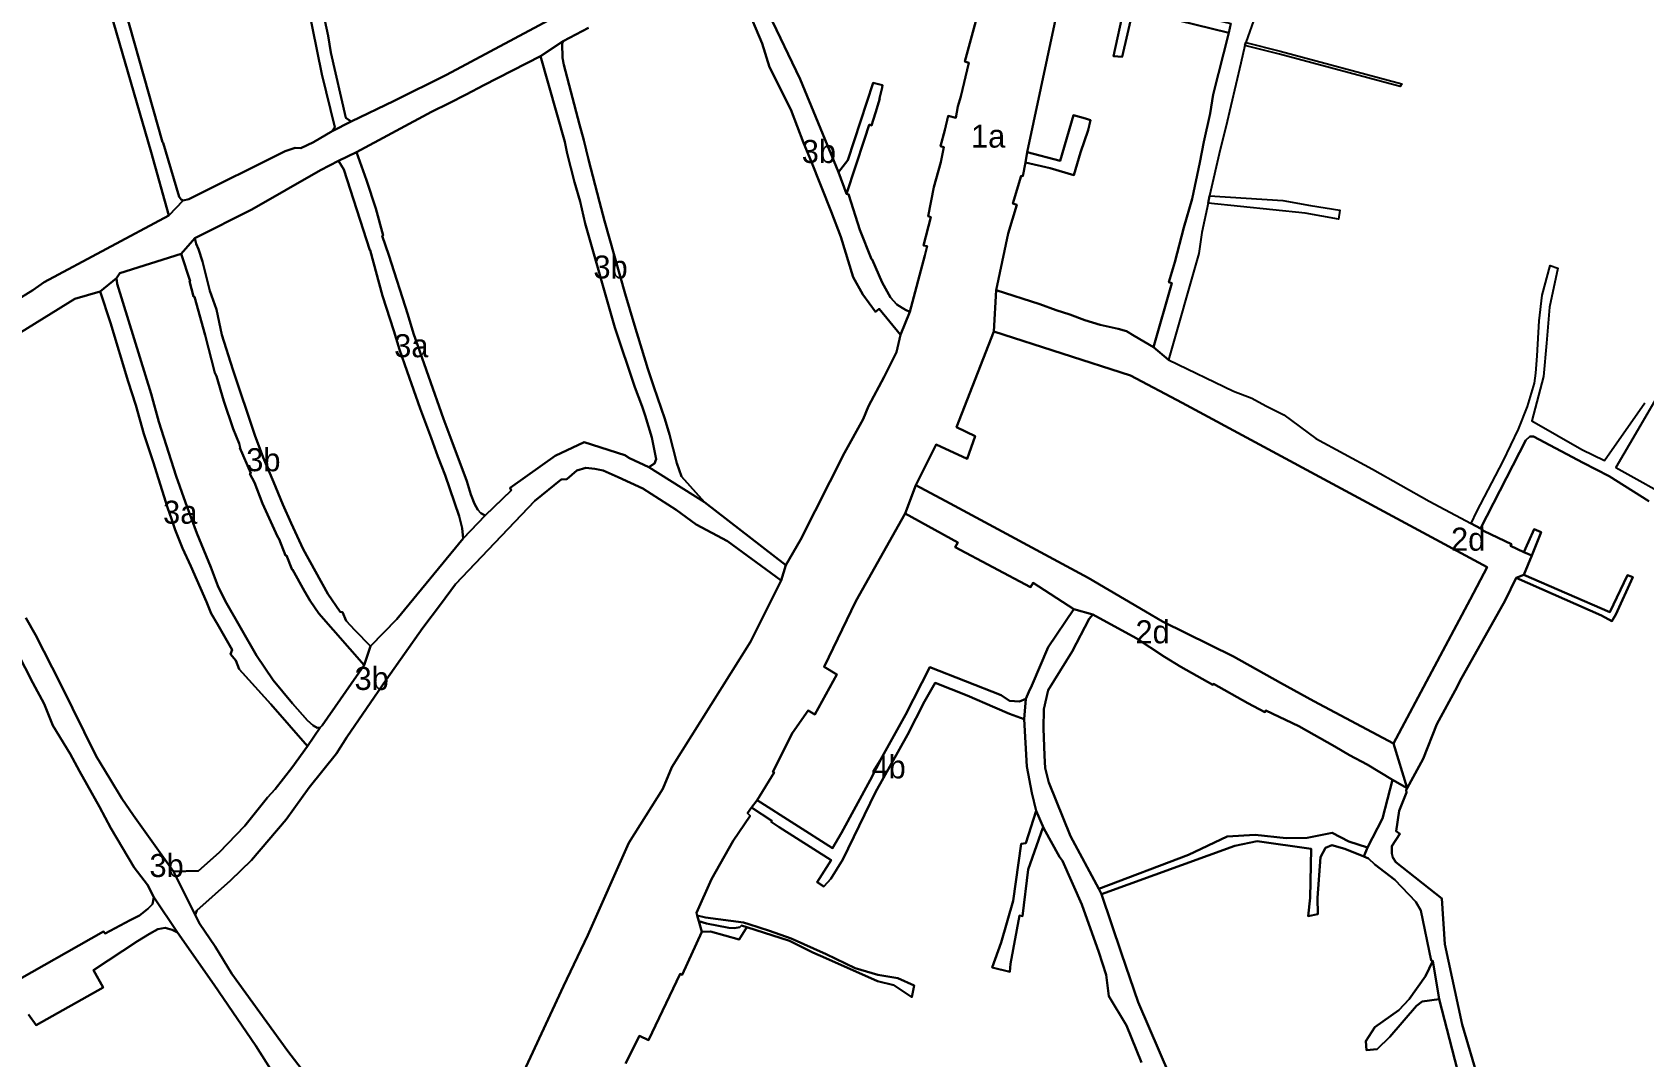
# Model space of a CAD drawing. Extents: x 548434 to 553028, y 1835063 to 1842282.
# Drawn here: x 551809.3 to 552298.9, y 1839101.7 to 1839413.2 of the extents above; entities that cross this region are included whole.
import ezdxf

# ---------------------------------------------------------------- set-up
doc = ezdxf.new("R2010")
doc.units = 0
for name, color, linetype in [('Level 15', 7, 'Continuous'), ('Level 16', 7, 'Continuous'), ('Level 23', 7, 'Continuous')]:
    doc.layers.add(name, color=color, linetype=linetype)

msp = doc.modelspace()

# ---------------------------------------------------------------- linework, layer by layer
at = {"layer": 'Level 16'}
for points in [[(551855.2, 1839362.02), (551850.78, 1839357.52), (551845.39, 1839376.79), (551829.64, 1839431.29), (551826.45, 1839442.84), (551823.21, 1839453.24), (551813.91, 1839478.36), (551807.94, 1839494.23), (551806.04, 1839496.78), (551811.1889, 1839499.0587), (551812.48, 1839495.95), (551820.15, 1839474.85), (551825.39, 1839459.11), (551827.5, 1839453.37), (551833.19, 1839435.42), (551848.93, 1839379.84), (551849.04, 1839379.62), (551853.97, 1839363.18), (551854.51, 1839362.34)], [(551970.63, 1839410.53), (551970.34, 1839409.75), (551970.39, 1839405.4), (551970.84, 1839403.28), (551975.61, 1839385.12), (551976.9, 1839380.4), (551978.33, 1839374.55), (551981.62, 1839361.65), (551983.17, 1839355.89), (551989.46, 1839333.67), (551992.24, 1839324.19), (551996.35, 1839310.9), (551998.17, 1839305.41), (552001.51, 1839295.7), (552002.91, 1839290.89), (552005.12, 1839282.16), (552006.55, 1839278.14), (552013.54, 1839270.36), (551996.67, 1839280.95), (551998.33, 1839282.06), (551998.85, 1839283.45), (551997.55, 1839290.03), (551995.52, 1839296.68), (551994.58, 1839299.41), (551992.4, 1839305.27), (551986.32, 1839323.48), (551977.27, 1839355.11), (551975.8, 1839361.76), (551974.1, 1839367.6), (551971.78, 1839376.35), (551971.08, 1839379.85), (551963.7, 1839405.92)], [(551946.87, 1839266.27), (551940.23, 1839259.33), (551939.96, 1839262.42), (551938.97, 1839266.08), (551934.71, 1839278.56), (551932.53, 1839284.2), (551930.55, 1839289.89), (551927.14, 1839298.85), (551923.18, 1839310.11), (551920.91, 1839316.73), (551919.14, 1839322.45), (551915.67, 1839333.08), (551911.98, 1839346.92), (551911.86, 1839347), (551904.01, 1839371.46), (551902.31, 1839374.16), (551907.85, 1839376.75), (551910.84, 1839368.28), (551913.65, 1839359.6), (551915.92, 1839351.46), (551915.59, 1839351.3), (551917.63, 1839345.44), (551923.38, 1839327.42), (551925.15, 1839321.6), (551934.25, 1839295.69), (551936.73, 1839289.22), (551941.3, 1839276.69), (551942.58, 1839272.68), (551943.67, 1839269.86), (551944.71, 1839268.02), (551945.62, 1839266.96)], [(551912.09, 1839226.53), (551910.19, 1839220.83), (551896.37, 1839236.46), (551893.72, 1839240.38), (551892.01, 1839243.32), (551888.33, 1839249.84), (551888.27, 1839249.79), (551886.57, 1839254.15), (551886.21, 1839254.16), (551884.3, 1839259.08), (551883.84, 1839259.89), (551879.25, 1839269.89), (551876.87, 1839276.32), (551875.41, 1839278.99), (551875.74, 1839279.12), (551872.38, 1839286.82), (551872.51, 1839286.94), (551872.17, 1839288.18), (551870.4, 1839292.64), (551867.48, 1839301.02), (551865.32, 1839308.63), (551864.79, 1839309.66), (551861.88, 1839321.07), (551858.63, 1839332.76), (551858.34, 1839332.89), (551857.05, 1839337.51), (551857.28, 1839337.52), (551854.56, 1839345.89), (551858.74, 1839350.65), (551859.06, 1839348.89), (551859.85, 1839347.25), (551861.04, 1839343.54), (551863.28, 1839334.56), (551865.25, 1839328.92), (551866.91, 1839321.21), (551870.26, 1839310.72), (551876.95, 1839290.68), (551879.48, 1839283.94), (551882.56, 1839276.48), (551885.47, 1839269.63), (551888.02, 1839263.92), (551891.65, 1839256.09), (551899.15, 1839242.43), (551902.82, 1839237.05), (551903.61, 1839236.91), (551904.69, 1839234.24), (551907.34, 1839231.42)], [(551896.75, 1839201.82), (551892.97, 1839196.18), (551881.82, 1839208.9), (551873.15, 1839218.42), (551872.17, 1839219.53), (551871.21, 1839222.17), (551869.53, 1839224.18), (551870.04, 1839225.44), (551865.63, 1839233.3), (551863.64, 1839236.51), (551862.23, 1839240.08), (551857.48, 1839250.88), (551855, 1839256.36), (551852.68, 1839261.96), (551851.61, 1839265.32), (551850.39, 1839268.77), (551846.09, 1839282.61), (551843.25, 1839291.13), (551840.75, 1839299.83), (551838.47, 1839307.08), (551833.04, 1839324.86), (551829.97, 1839334.4), (551834.9, 1839338.4), (551835.07, 1839336.71), (551845.44, 1839303.28), (551847.81, 1839294.73), (551853.04, 1839278.21), (551855.84, 1839270.24), (551859.3, 1839260.91), (551863.55, 1839250.63), (551865.72, 1839244.88), (551867.92, 1839240.37), (551877.39, 1839223.7), (551882.54, 1839216.19), (551888.34, 1839209.13), (551892.97, 1839203.96), (551894.68, 1839202.47), (551895.86, 1839201.75)], [(552262.51, 1839255.1), (552264.8434, 1839254.1541), (552262.45, 1839248.25), (552260.12, 1839247.3), (552256.78, 1839240.4), (552243.05, 1839215.92), (552242.17, 1839214.2), (552235.99, 1839202.89), (552231.88, 1839192.36), (552227.0345, 1839183.4424), (552222.88, 1839197), (552246.16, 1839240.79), (552251.29, 1839250.58), (552158.62, 1839300.58), (552142.94, 1839308.83), (552101.44, 1839322.27), (552102.18, 1839334.75), (552115.37, 1839330.59), (552120.42, 1839328.74), (552124.49, 1839327.38), (552129.11, 1839325.7), (552133.73, 1839324.21), (552139.19, 1839323.05), (552141.8, 1839322.3), (552144.12, 1839320.88), (552149.99, 1839317.5), (552154.53, 1839313.64), (552174.27, 1839304.11), (552179.79, 1839301.93), (552184.13, 1839299.61), (552189.55, 1839296.89), (552199.25, 1839289.67), (552216.5, 1839280.42), (552233.73, 1839270.63), (552246.45, 1839263.89), (552249.33, 1839262.35), (552250.4, 1839261.56), (552258.71, 1839257.58), (552258.37, 1839257.12)], [(552038.3, 1839251.15), (552036.84, 1839246.5), (552020.5, 1839258.48), (552010.99, 1839263.57), (552004.98, 1839268.04), (551994.83, 1839274.52), (551987.29, 1839277.95), (551982.72, 1839279.93), (551980.26, 1839280.49), (551977.54, 1839280.78), (551974.71, 1839279.99), (551971.7, 1839277.36), (551969.99, 1839277.24), (551962, 1839270.73), (551949.83, 1839258.03), (551937.92, 1839245.38), (551933.39, 1839239.22), (551927.95, 1839232.16), (551916.83, 1839216.38), (551904.87, 1839198.9), (551901.78, 1839193.96), (551893.4, 1839183.64), (551886.41, 1839173.89), (551875.89, 1839161.53), (551869.5816, 1839155.3124), (551859.27, 1839146.2), (551858.76, 1839144.88), (551852.23, 1839158.07), (551859.82, 1839158.22), (551866.05, 1839163.81), (551873.87, 1839171.94), (551880.82, 1839180.58), (551883.15, 1839183.13), (551888.22, 1839189.53), (551892.97, 1839196.18), (551896.75, 1839201.82), (551897.35, 1839202.45), (551910.19, 1839220.83), (551912.09, 1839226.53), (551920.09, 1839234.75), (551940.23, 1839259.33), (551946.87, 1839266.27), (551954.82, 1839273.9), (551954.54, 1839274.66), (551968.13, 1839284.47), (551977, 1839288.63), (551989.32, 1839284.67), (551990.8, 1839283.68), (551996.67, 1839280.95), (552013.54, 1839270.36)], [(552227.0345, 1839183.4424), (552222.53, 1839185.89), (552214.82, 1839190.57), (552209.51, 1839193.41), (552205.04, 1839196.11), (552194.13, 1839202.23), (552184.09, 1839207.01), (552183.73, 1839206.45), (552178.57, 1839209.2), (552168.16, 1839215.14), (552167.95, 1839214.77), (552158.29, 1839220.27), (552153.25, 1839223.31), (552144.68, 1839229.02), (552131.569, 1839236.228), (552125.8, 1839237.86), (552113.38, 1839245.8), (552112.61, 1839244.52), (552089.66, 1839256.65), (552090.49, 1839258.12), (552074.5, 1839266.89), (552077.72, 1839275.53), (552088.2, 1839269.95), (552130.09, 1839247.34), (552147.56, 1839237.11), (552152.68, 1839234.02), (552174.29, 1839223.39), (552188.55, 1839215.37), (552198.63, 1839209.88), (552222.88, 1839197)], [(552029.51, 1839179.77), (552052.48, 1839165.2), (552055.21, 1839169.84), (552063.85, 1839185.87), (552067.56, 1839192.97), (552074.56, 1839205.72), (552082.04, 1839220.14), (552103.66, 1839211.63), (552106.22, 1839209.97), (552109.22, 1839209.74), (552111.15, 1839210.51), (552110.62, 1839204.38), (552106.18, 1839206.01), (552101.71, 1839207.87), (552093.38, 1839211.57), (552083.62, 1839215.41), (552080.39, 1839209.74), (552075.26, 1839199.65), (552065.5, 1839182.16), (552055.57, 1839161.74), (552051.92, 1839155.78), (552049.77, 1839153.5), (552047.8, 1839154.77), (552052.03, 1839161.53), (552036.23, 1839171.51), (552033.75, 1839173.15), (552033.99, 1839173.5), (552027.81, 1839177.53)]]:
    msp.add_lwpolyline(points, close=True, dxfattribs=at)
for points in [[(551896.69, 1839423.83), (551899.23, 1839412.15), (551900, 1839407.05), (551904.62, 1839387.23), (551906.23, 1839386.11), (551900.47, 1839383.09), (551901.2, 1839384.34), (551897.28, 1839400.49), (551891.59, 1839428.59)], [(552183.89, 1839426.83), (552178.0471, 1839410.071), (552177.74, 1839409.19), (552176.53, 1839403.84), (552171.9, 1839384.39), (552170.16, 1839377.54), (552166.95, 1839363.5), (552166.53, 1839361.21), (552164.61, 1839352.29), (552163.68, 1839345.94), (552154.53, 1839313.64), (552149.99, 1839317.5), (552155.56, 1839336.92), (552154.66, 1839337.23), (552156.4, 1839343.31), (552159.21, 1839353.89), (552161.7, 1839362.57), (552163.99, 1839373.61), (552165.24, 1839379.86), (552167.21, 1839388.48), (552168.08, 1839394.31), (552172.8, 1839413.01), (552173.45, 1839415.92)], [(551803.87, 1839331.33), (551809.5, 1839334.83), (551812.89, 1839337.26), (551850.78, 1839357.52), (551855.2, 1839362.02), (551856.91, 1839362.43), (551886.15, 1839377.06), (551889.15, 1839378.11), (551890.87, 1839378.02), (551894.79, 1839379.83), (551900.47, 1839383.09), (551906.23, 1839386.11), (551919.24, 1839392.34), (551935.13, 1839400.23), (551976.52, 1839422.37)], [(551957.35, 1839094.46), (551970.7, 1839123.21), (551978.15, 1839138.73), (551990.52, 1839166.73), (552000.84, 1839183.23), (552003.59, 1839189.74), (552027.54, 1839227.93), (552036.84, 1839246.5), (552038.3, 1839251.15), (552042.72, 1839258.89), (552056.12, 1839285.31), (552061.78, 1839295.56), (552063.32, 1839299.55), (552068.15, 1839308.46), (552071.92, 1839315.92), (552073.14, 1839321.26), (552075.9, 1839328.26), (552080.5, 1839345.32), (552081.18, 1839348.16), (552080.07, 1839348.42), (552082.34, 1839357.03), (552081.53, 1839357.28), (552083.24, 1839366.16), (552085.32, 1839373.71), (552086.29, 1839378.23), (552085.27, 1839378.57), (552086.59, 1839383.4), (552087.5273, 1839387.7642), (552089.9, 1839387.16), (552090.51, 1839390.6), (552091.45, 1839393.66), (552093.88, 1839403.94), (552092.62, 1839404.29), (552097.47, 1839422.13)], [(552121.84, 1839424.8), (552111.61, 1839376.74), (552111.09, 1839373.58), (552110.29, 1839369.46), (552109.73, 1839369.57), (552107.18, 1839361.1), (552108.45, 1839360.72), (552105.82, 1839352.03), (552102.18, 1839334.75), (552101.44, 1839322.27), (552090.09, 1839293.18), (552095.78, 1839290.46), (552093.3, 1839283.5), (552083.96, 1839287.91), (552077.72, 1839275.53), (552074.5, 1839266.89), (552059.48, 1839240.2), (552049.85, 1839220.29), (552053.79, 1839218), (552047.08, 1839205.77), (552045.06, 1839206.96), (552040.31, 1839200.19), (552034.33, 1839188.4), (552034.68, 1839188.15), (552029.51, 1839179.77), (552027.81, 1839177.53), (552026.62, 1839175.75), (552027.37, 1839174.98), (552022.27, 1839167.37), (552015.7, 1839155.73), (552011.1, 1839145.47), (552011.3399, 1839144.634), (552011.809, 1839142.9992), (552012.75, 1839139.72), (552006.73, 1839126.67), (552006.19, 1839126.93), (551996.58, 1839106.78), (551993.81, 1839108.14), (551989.5, 1839099.67)], [(552032.94, 1839419.06), (552042.59, 1839398.93), (552054.25, 1839370.69), (552056.7, 1839364.07), (552057.39, 1839363.91), (552057.4, 1839363.69), (552060.75, 1839353.14), (552064.26, 1839344.2), (552064.45, 1839344.17), (552067.48, 1839337.09), (552070.04, 1839332.57), (552072, 1839330.42), (552072.82, 1839329.94), (552073.55, 1839329.43), (552074.6, 1839328.85), (552075.9, 1839328.26), (552073.14, 1839321.26), (552066.62, 1839329.15), (552065.47, 1839328.23), (552061.61, 1839333.53), (552058.73, 1839338.75), (552055, 1839351.02), (552052.07, 1839358.68), (552045.96, 1839374.06), (552043.66, 1839379.56), (552039.77, 1839389.75), (552033.25, 1839402.63), (552031.08, 1839409.83), (552026.13, 1839421.57)], [(551978.3, 1839414.56), (551970.63, 1839410.53), (551963.7, 1839405.92), (551946.46, 1839397.15), (551941.17, 1839394.3), (551935.95, 1839391.68), (551930.58, 1839389.06), (551907.85, 1839376.75), (551902.31, 1839374.16), (551896.92, 1839371.25), (551875.99, 1839359.28), (551858.74, 1839350.65), (551854.56, 1839345.89), (551835.92, 1839339.94), (551834.9, 1839338.4), (551829.97, 1839334.4), (551822.21, 1839332.13), (551798.41, 1839317.45)], [(551807.33, 1839235.21), (551810.31, 1839229.99), (551817.92, 1839215.1), (551828.69, 1839193.15), (551832.99, 1839186.17), (551836.5, 1839180.24), (551840.03, 1839175.12), (551852.23, 1839158.07), (551858.76, 1839144.88), (551860.09, 1839142.29), (551864.86, 1839135.28), (551869.95, 1839126.96), (551887, 1839103.46), (551895.11, 1839092.9)], [(552146.33, 1839100.04), (552141.77, 1839111.22), (552136.38, 1839120.13), (552135.58, 1839126.65), (552133.33, 1839133.57), (552128.13, 1839148.03), (552122.29, 1839161.31), (552121.42, 1839162.51), (552116.64, 1839171.1), (552114.3, 1839176.55), (552113, 1839181.96), (552111.52, 1839190.01), (552110.62, 1839204.38), (552111.15, 1839210.51), (552112.12, 1839212.68), (552113.03, 1839214.56), (552117.99, 1839226.25), (552125.8, 1839237.86), (552131.569, 1839236.228), (552130.37, 1839234.85), (552125.22, 1839224.96), (552117.94, 1839213.18), (552116.59, 1839207.42), (552116.5, 1839201.55), (552116.81, 1839193.36), (552117.09, 1839189.5), (552118.11, 1839185.16), (552124.78, 1839168.81), (552133.34, 1839152.74), (552134.2, 1839151.2), (552140.21, 1839133.16), (552145.27, 1839118.31), (552164.74, 1839073.13)], [(551882.26, 1839097.03), (551877.21, 1839105.07), (551864.55, 1839123.56), (551853.45, 1839139.49), (551846.24, 1839150.26), (551844.28, 1839154.04), (551840.3, 1839159.31), (551833.15, 1839171.2), (551829.78, 1839177.69), (551825.96, 1839184.36), (551823.64, 1839188.59), (551820.8, 1839193.88), (551815.56, 1839202.46), (551812.94, 1839209.05), (551809.48, 1839215.4), (551800.08, 1839233.84)], [(552244.67, 1839088.65), (552236.73, 1839119.25), (552234.83, 1839130.86), (552234.34, 1839131.01), (552231.2, 1839146.22), (552229.66, 1839148.88), (552223.25, 1839155.54), (552217.16, 1839160.18), (552215.3, 1839162.05), (552213.8712, 1839162.6211), (552214.95, 1839165.32), (552219.57, 1839174.22), (552222.53, 1839185.89), (552227.0345, 1839183.4424), (552226.68, 1839182.79), (552226.8, 1839182.09), (552224.61, 1839176.48), (552223.63, 1839170.3), (552224.76, 1839169.5), (552222.39, 1839165.78), (552222.33, 1839163.49), (552222.68, 1839162.3), (552223.54, 1839160.9), (552237.5297, 1839149.8544), (552238.47, 1839135.97), (552243.73, 1839111.58), (552248.69, 1839094.77)], [(551801.71, 1839123.17), (551831, 1839139.82), (551831.43, 1839139.19), (551839.1, 1839143.27), (551841.87, 1839144.67), (551844.46, 1839146.68), (551845.85, 1839148.14), (551846.24, 1839150.26), (551853.45, 1839139.49), (551851.84, 1839140.36), (551849.69, 1839140.97), (551847.47, 1839140.52), (551844.95, 1839139.1), (551841.32, 1839136.91), (551827.88, 1839128.08), (551830.84, 1839122.84), (551810.48, 1839111.34), (551808.21, 1839114.57)]]:
    msp.add_lwpolyline(points, dxfattribs=at)
at = {"layer": 'Level 23'}
for points in [[(551855.2, 1839362.02), (551850.78, 1839357.52), (551845.39, 1839376.79), (551829.64, 1839431.29), (551826.45, 1839442.84), (551823.21, 1839453.24), (551813.91, 1839478.36), (551807.94, 1839494.23), (551806.04, 1839496.78), (551811.1889, 1839499.0587), (551812.48, 1839495.95), (551820.15, 1839474.85), (551825.39, 1839459.11), (551827.5, 1839453.37), (551833.19, 1839435.42), (551848.93, 1839379.84), (551849.04, 1839379.62), (551853.97, 1839363.18), (551854.51, 1839362.34)], [(552173.45, 1839415.92), (552172.8, 1839413.01), (552157.55, 1839416.82), (552143.66, 1839419.72), (552140.41, 1839405.76), (552137.81, 1839405.94), (552140.978, 1839420.3), (552121.84, 1839424.8), (552122.41, 1839427.4), (552146.92, 1839422.24), (552156.37, 1839419.88)], [(551970.63, 1839410.53), (551970.34, 1839409.75), (551970.39, 1839405.4), (551970.84, 1839403.28), (551975.61, 1839385.12), (551976.9, 1839380.4), (551978.33, 1839374.55), (551981.62, 1839361.65), (551983.17, 1839355.89), (551989.46, 1839333.67), (551992.24, 1839324.19), (551996.35, 1839310.9), (551998.17, 1839305.41), (552001.51, 1839295.7), (552002.91, 1839290.89), (552005.12, 1839282.16), (552006.55, 1839278.14), (552013.54, 1839270.36), (551996.67, 1839280.95), (551998.33, 1839282.06), (551998.85, 1839283.45), (551997.55, 1839290.03), (551995.52, 1839296.68), (551994.58, 1839299.41), (551992.4, 1839305.27), (551986.32, 1839323.48), (551977.27, 1839355.11), (551975.8, 1839361.76), (551974.1, 1839367.6), (551971.78, 1839376.35), (551971.08, 1839379.85), (551963.7, 1839405.92)], [(552177.74, 1839409.19), (552178.05, 1839410.07), (552188.444, 1839407.44), (552225.36, 1839397.55), (552224.88, 1839396.7), (552188.2, 1839406.53)], [(551998.33, 1839282.06), (551996.67, 1839280.95), (551990.8, 1839283.68), (551989.32, 1839284.67), (551977, 1839288.63), (551968.13, 1839284.47), (551954.54, 1839274.66), (551954.82, 1839273.9), (551946.87, 1839266.27), (551945.62, 1839266.96), (551944.71, 1839268.02), (551943.67, 1839269.86), (551942.58, 1839272.68), (551941.3, 1839276.69), (551936.73, 1839289.22), (551934.25, 1839295.69), (551925.15, 1839321.6), (551923.38, 1839327.42), (551917.63, 1839345.44), (551915.59, 1839351.3), (551915.92, 1839351.46), (551913.65, 1839359.6), (551910.84, 1839368.28), (551907.85, 1839376.75), (551930.58, 1839389.06), (551935.95, 1839391.68), (551941.17, 1839394.3), (551946.46, 1839397.15), (551963.7, 1839405.92), (551971.08, 1839379.85), (551971.78, 1839376.35), (551974.1, 1839367.6), (551975.8, 1839361.76), (551977.27, 1839355.11), (551986.32, 1839323.48), (551992.4, 1839305.27), (551994.58, 1839299.41), (551995.52, 1839296.68), (551997.55, 1839290.03), (551998.85, 1839283.45)], [(552054.25, 1839370.69), (552057.13, 1839374.32), (552064.76, 1839397.79), (552067.66, 1839397.16), (552067.51, 1839396.45), (552066.72, 1839393.06), (552066.8, 1839393.02), (552065.5, 1839388.76), (552064.27, 1839384.89), (552063.79, 1839385.04), (552063.58, 1839385.08), (552062.2, 1839380.69), (552056.7, 1839364.07)], [(552111.61, 1839376.74), (552121.64, 1839374.12), (552125.69, 1839387.96), (552129.27, 1839386.97), (552130.86, 1839386.44), (552130.13, 1839383.46), (552127.8, 1839376.7), (552125.71, 1839369.76), (552118.61, 1839371.92), (552111.09, 1839373.58)], [(551902.31, 1839374.16), (551904.01, 1839371.46), (551911.86, 1839347), (551911.98, 1839346.92), (551915.67, 1839333.08), (551919.14, 1839322.45), (551920.91, 1839316.73), (551923.18, 1839310.11), (551927.14, 1839298.85), (551930.55, 1839289.89), (551932.53, 1839284.2), (551934.71, 1839278.56), (551938.97, 1839266.08), (551939.96, 1839262.42), (551940.23, 1839259.33), (551920.09, 1839234.75), (551912.09, 1839226.53), (551907.34, 1839231.42), (551904.69, 1839234.24), (551903.61, 1839236.91), (551902.82, 1839237.05), (551899.15, 1839242.43), (551891.65, 1839256.09), (551888.02, 1839263.92), (551885.47, 1839269.63), (551882.56, 1839276.48), (551879.48, 1839283.94), (551876.95, 1839290.68), (551870.26, 1839310.72), (551866.91, 1839321.21), (551865.25, 1839328.92), (551863.28, 1839334.56), (551861.04, 1839343.54), (551859.85, 1839347.25), (551859.06, 1839348.89), (551858.74, 1839350.65), (551875.99, 1839359.28), (551896.92, 1839371.25)], [(551946.87, 1839266.27), (551940.23, 1839259.33), (551939.96, 1839262.42), (551938.97, 1839266.08), (551934.71, 1839278.56), (551932.53, 1839284.2), (551930.55, 1839289.89), (551927.14, 1839298.85), (551923.18, 1839310.11), (551920.91, 1839316.73), (551919.14, 1839322.45), (551915.67, 1839333.08), (551911.98, 1839346.92), (551911.86, 1839347), (551904.01, 1839371.46), (551902.31, 1839374.16), (551907.85, 1839376.75), (551910.84, 1839368.28), (551913.65, 1839359.6), (551915.92, 1839351.46), (551915.59, 1839351.3), (551917.63, 1839345.44), (551923.38, 1839327.42), (551925.15, 1839321.6), (551934.25, 1839295.69), (551936.73, 1839289.22), (551941.3, 1839276.69), (551942.58, 1839272.68), (551943.67, 1839269.86), (551944.71, 1839268.02), (551945.62, 1839266.96)], [(552166.95, 1839363.5), (552189.23, 1839362.05), (552197.65, 1839360.53), (552206.58, 1839359.15), (552206.19, 1839356.43), (552196.03, 1839358.17), (552166.53, 1839361.21)], [(551912.09, 1839226.53), (551910.19, 1839220.83), (551896.37, 1839236.46), (551893.72, 1839240.38), (551892.01, 1839243.32), (551888.33, 1839249.84), (551888.27, 1839249.79), (551886.57, 1839254.15), (551886.21, 1839254.16), (551884.3, 1839259.08), (551883.84, 1839259.89), (551879.25, 1839269.89), (551876.87, 1839276.32), (551875.41, 1839278.99), (551875.74, 1839279.12), (551872.38, 1839286.82), (551872.51, 1839286.94), (551872.17, 1839288.18), (551870.4, 1839292.64), (551867.48, 1839301.02), (551865.32, 1839308.63), (551864.79, 1839309.66), (551861.88, 1839321.07), (551858.63, 1839332.76), (551858.34, 1839332.89), (551857.05, 1839337.51), (551857.28, 1839337.52), (551854.56, 1839345.89), (551858.74, 1839350.65), (551859.06, 1839348.89), (551859.85, 1839347.25), (551861.04, 1839343.54), (551863.28, 1839334.56), (551865.25, 1839328.92), (551866.91, 1839321.21), (551870.26, 1839310.72), (551876.95, 1839290.68), (551879.48, 1839283.94), (551882.56, 1839276.48), (551885.47, 1839269.63), (551888.02, 1839263.92), (551891.65, 1839256.09), (551899.15, 1839242.43), (551902.82, 1839237.05), (551903.61, 1839236.91), (551904.69, 1839234.24), (551907.34, 1839231.42)], [(551854.56, 1839345.89), (551857.28, 1839337.52), (551857.05, 1839337.51), (551858.34, 1839332.89), (551858.63, 1839332.76), (551861.88, 1839321.07), (551864.79, 1839309.66), (551865.32, 1839308.63), (551867.48, 1839301.02), (551870.4, 1839292.64), (551872.17, 1839288.18), (551872.51, 1839286.94), (551872.38, 1839286.82), (551875.74, 1839279.12), (551875.41, 1839278.99), (551876.87, 1839276.32), (551879.25, 1839269.89), (551883.84, 1839259.89), (551884.3, 1839259.08), (551886.21, 1839254.16), (551886.57, 1839254.15), (551888.27, 1839249.79), (551888.33, 1839249.84), (551892.01, 1839243.32), (551893.72, 1839240.38), (551896.37, 1839236.46), (551910.19, 1839220.83), (551897.35, 1839202.45), (551896.75, 1839201.82), (551895.86, 1839201.75), (551894.68, 1839202.47), (551892.97, 1839203.96), (551888.34, 1839209.13), (551882.54, 1839216.19), (551877.39, 1839223.7), (551867.92, 1839240.37), (551865.72, 1839244.88), (551863.55, 1839250.63), (551859.3, 1839260.91), (551855.84, 1839270.24), (551853.04, 1839278.21), (551847.81, 1839294.73), (551845.44, 1839303.28), (551835.07, 1839336.71), (551834.9, 1839338.4), (551835.92, 1839339.94)], [(551896.75, 1839201.82), (551892.97, 1839196.18), (551881.82, 1839208.9), (551873.15, 1839218.42), (551872.17, 1839219.53), (551871.21, 1839222.17), (551869.53, 1839224.18), (551870.04, 1839225.44), (551865.63, 1839233.3), (551863.64, 1839236.51), (551862.23, 1839240.08), (551857.48, 1839250.88), (551855, 1839256.36), (551852.68, 1839261.96), (551851.61, 1839265.32), (551850.39, 1839268.77), (551846.09, 1839282.61), (551843.25, 1839291.13), (551840.75, 1839299.83), (551838.47, 1839307.08), (551833.04, 1839324.86), (551829.97, 1839334.4), (551834.9, 1839338.4), (551835.07, 1839336.71), (551845.44, 1839303.28), (551847.81, 1839294.73), (551853.04, 1839278.21), (551855.84, 1839270.24), (551859.3, 1839260.91), (551863.55, 1839250.63), (551865.72, 1839244.88), (551867.92, 1839240.37), (551877.39, 1839223.7), (551882.54, 1839216.19), (551888.34, 1839209.13), (551892.97, 1839203.96), (551894.68, 1839202.47), (551895.86, 1839201.75)], [(552262.51, 1839255.1), (552264.8434, 1839254.1541), (552262.45, 1839248.25), (552260.12, 1839247.3), (552256.78, 1839240.4), (552243.05, 1839215.92), (552242.17, 1839214.2), (552235.99, 1839202.89), (552231.88, 1839192.36), (552227.0345, 1839183.4424), (552222.88, 1839197), (552246.16, 1839240.79), (552251.29, 1839250.58), (552158.62, 1839300.58), (552142.94, 1839308.83), (552101.44, 1839322.27), (552102.18, 1839334.75), (552115.37, 1839330.59), (552120.42, 1839328.74), (552124.49, 1839327.38), (552129.11, 1839325.7), (552133.73, 1839324.21), (552139.19, 1839323.05), (552141.8, 1839322.3), (552144.12, 1839320.88), (552149.99, 1839317.5), (552154.53, 1839313.64), (552174.27, 1839304.11), (552179.79, 1839301.93), (552184.13, 1839299.61), (552189.55, 1839296.89), (552199.25, 1839289.67), (552216.5, 1839280.42), (552233.73, 1839270.63), (552246.45, 1839263.89), (552249.33, 1839262.35), (552250.4, 1839261.56), (552258.71, 1839257.58), (552258.37, 1839257.12)], [(552246.16, 1839240.79), (552222.88, 1839197), (552198.63, 1839209.88), (552188.55, 1839215.37), (552174.29, 1839223.39), (552152.68, 1839234.02), (552147.56, 1839237.11), (552130.09, 1839247.34), (552088.2, 1839269.95), (552077.72, 1839275.53), (552083.96, 1839287.91), (552093.3, 1839283.5), (552095.78, 1839290.46), (552090.09, 1839293.18), (552101.44, 1839322.27), (552142.94, 1839308.83), (552158.62, 1839300.58), (552251.29, 1839250.58)], [(552038.3, 1839251.15), (552036.84, 1839246.5), (552020.5, 1839258.48), (552010.99, 1839263.57), (552004.98, 1839268.04), (551994.83, 1839274.52), (551987.29, 1839277.95), (551982.72, 1839279.93), (551980.26, 1839280.49), (551977.54, 1839280.78), (551974.71, 1839279.99), (551971.7, 1839277.36), (551969.99, 1839277.24), (551962, 1839270.73), (551949.83, 1839258.03), (551937.92, 1839245.38), (551933.39, 1839239.22), (551927.95, 1839232.16), (551916.83, 1839216.38), (551904.87, 1839198.9), (551901.78, 1839193.96), (551893.4, 1839183.64), (551886.41, 1839173.89), (551875.89, 1839161.53), (551869.5816, 1839155.3124), (551859.27, 1839146.2), (551858.76, 1839144.88), (551852.23, 1839158.07), (551859.82, 1839158.22), (551866.05, 1839163.81), (551873.87, 1839171.94), (551880.82, 1839180.58), (551883.15, 1839183.13), (551888.22, 1839189.53), (551892.97, 1839196.18), (551896.75, 1839201.82), (551897.35, 1839202.45), (551910.19, 1839220.83), (551912.09, 1839226.53), (551920.09, 1839234.75), (551940.23, 1839259.33), (551946.87, 1839266.27), (551954.82, 1839273.9), (551954.54, 1839274.66), (551968.13, 1839284.47), (551977, 1839288.63), (551989.32, 1839284.67), (551990.8, 1839283.68), (551996.67, 1839280.95), (552013.54, 1839270.36)], [(552227.0345, 1839183.4424), (552222.53, 1839185.89), (552214.82, 1839190.57), (552209.51, 1839193.41), (552205.04, 1839196.11), (552194.13, 1839202.23), (552184.09, 1839207.01), (552183.73, 1839206.45), (552178.57, 1839209.2), (552168.16, 1839215.14), (552167.95, 1839214.77), (552158.29, 1839220.27), (552153.25, 1839223.31), (552144.68, 1839229.02), (552131.569, 1839236.228), (552125.8, 1839237.86), (552113.38, 1839245.8), (552112.61, 1839244.52), (552089.66, 1839256.65), (552090.49, 1839258.12), (552074.5, 1839266.89), (552077.72, 1839275.53), (552088.2, 1839269.95), (552130.09, 1839247.34), (552147.56, 1839237.11), (552152.68, 1839234.02), (552174.29, 1839223.39), (552188.55, 1839215.37), (552198.63, 1839209.88), (552222.88, 1839197)], [(552112.12, 1839212.68), (552111.15, 1839210.51), (552109.22, 1839209.74), (552106.22, 1839209.97), (552103.66, 1839211.63), (552082.04, 1839220.14), (552074.56, 1839205.72), (552067.56, 1839192.97), (552063.85, 1839185.87), (552055.21, 1839169.84), (552052.48, 1839165.2), (552029.51, 1839179.77), (552034.68, 1839188.15), (552034.33, 1839188.4), (552040.31, 1839200.19), (552045.06, 1839206.96), (552047.08, 1839205.77), (552053.79, 1839218), (552049.85, 1839220.29), (552059.48, 1839240.2), (552074.5, 1839266.89), (552090.49, 1839258.12), (552089.66, 1839256.65), (552112.61, 1839244.52), (552113.38, 1839245.8), (552125.8, 1839237.86), (552117.99, 1839226.25), (552113.03, 1839214.56)], [(552267.72, 1839261.25), (552264.8434, 1839254.1541), (552262.51, 1839255.1), (552263.87, 1839258.26), (552265.61, 1839262.15)], [(552262.45, 1839248.25), (552288.59, 1839236.93), (552293.96, 1839248.18), (552295.58, 1839247.59), (552290.4, 1839236.21), (552289.17, 1839234.12), (552286.04, 1839235.87), (552260.12, 1839247.3)], [(552219.57, 1839174.22), (552214.95, 1839165.32), (552209.33, 1839167.21), (552204.25, 1839169.82), (552196.64, 1839168.31), (552190.29, 1839168.24), (552180.88, 1839169.21), (552172.36, 1839168.67), (552160.62, 1839163.1), (552133.34, 1839152.74), (552124.78, 1839168.81), (552118.11, 1839185.16), (552117.09, 1839189.5), (552116.81, 1839193.36), (552116.5, 1839201.55), (552116.59, 1839207.42), (552117.94, 1839213.18), (552125.22, 1839224.96), (552130.37, 1839234.85), (552131.569, 1839236.228), (552144.68, 1839229.02), (552153.25, 1839223.31), (552158.29, 1839220.27), (552167.95, 1839214.77), (552168.16, 1839215.14), (552178.57, 1839209.2), (552183.73, 1839206.45), (552184.09, 1839207.01), (552194.13, 1839202.23), (552205.04, 1839196.11), (552209.51, 1839193.41), (552214.82, 1839190.57), (552222.53, 1839185.89)], [(552029.51, 1839179.77), (552052.48, 1839165.2), (552055.21, 1839169.84), (552063.85, 1839185.87), (552067.56, 1839192.97), (552074.56, 1839205.72), (552082.04, 1839220.14), (552103.66, 1839211.63), (552106.22, 1839209.97), (552109.22, 1839209.74), (552111.15, 1839210.51), (552110.62, 1839204.38), (552106.18, 1839206.01), (552101.71, 1839207.87), (552093.38, 1839211.57), (552083.62, 1839215.41), (552080.39, 1839209.74), (552075.26, 1839199.65), (552065.5, 1839182.16), (552055.57, 1839161.74), (552051.92, 1839155.78), (552049.77, 1839153.5), (552047.8, 1839154.77), (552052.03, 1839161.53), (552036.23, 1839171.51), (552033.75, 1839173.15), (552033.99, 1839173.5), (552027.81, 1839177.53)], [(552114.3, 1839176.55), (552116.64, 1839171.1), (552116.31, 1839171.35), (552111.88, 1839158.705), (552110.2, 1839144.49), (552109.23, 1839144.64), (552106.55, 1839129.96), (552106.26, 1839127.52), (552100.94, 1839128.91), (552103.65, 1839136.48), (552107.29, 1839149.11), (552109.71, 1839166.51), (552111.13, 1839166.67)], [(552133.34, 1839152.74), (552160.62, 1839163.1), (552172.36, 1839168.67), (552180.88, 1839169.21), (552190.29, 1839168.24), (552196.64, 1839168.31), (552204.25, 1839169.82), (552209.33, 1839167.21), (552214.95, 1839165.32), (552213.8712, 1839162.6211), (552208.12, 1839164.92), (552204.14, 1839166.11), (552202.17, 1839165.23), (552200.64, 1839162.43), (552199.82, 1839150.03), (552199.87, 1839145.07), (552196.93, 1839144.46), (552197.53, 1839150.02), (552197.84, 1839165), (552181.47, 1839167.29), (552174.63, 1839165.89), (552134.2, 1839151.2)], [(552011.3399, 1839144.634), (552013.81, 1839144.07), (552025.38, 1839142.55), (552027.04, 1839142.07), (552033.31, 1839140.01), (552039.92, 1839137.64), (552050.47, 1839132.94), (552059.32, 1839128.65), (552066.2, 1839126.68), (552072.33, 1839125.62), (552077.24, 1839123.37), (552076.56, 1839119.84), (552071.09, 1839123.54), (552066.14, 1839124.75), (552050.41, 1839131.66), (552046.44, 1839133.45), (552039.36, 1839136.97), (552026.44, 1839141.13), (552024.78, 1839141.67), (552024.32, 1839141.11), (552022.66, 1839140.78), (552020.9, 1839140.91), (552014.2, 1839142.27), (552011.809, 1839142.9992)], [(552011.809, 1839142.9992), (552014.2, 1839142.27), (552020.9, 1839140.91), (552022.66, 1839140.78), (552024.32, 1839141.11), (552024.78, 1839141.67), (552026.44, 1839141.13), (552024.05, 1839137.41), (552015.32, 1839139.82), (552012.75, 1839139.72)], [(552234.83, 1839130.86), (552236.73, 1839119.25), (552231.58, 1839118.54), (552229.83, 1839117.19), (552221.79, 1839107.81), (552217.94, 1839104.01), (552214.64, 1839103.78), (552214.44, 1839106.51), (552217.18, 1839110.76), (552224.44, 1839115.94), (552227.6, 1839119.23), (552232.63, 1839126.2)]]:
    msp.add_lwpolyline(points, close=True, dxfattribs=at)
for points in [[(551807.94, 1839494.23), (551813.91, 1839478.36), (551823.21, 1839453.24), (551826.45, 1839442.84), (551829.64, 1839431.29), (551845.39, 1839376.79), (551850.78, 1839357.52), (551812.89, 1839337.26), (551809.5, 1839334.83), (551803.87, 1839331.33)], [(551891.59, 1839428.59), (551897.28, 1839400.49), (551901.2, 1839384.34), (551900.47, 1839383.09), (551894.79, 1839379.83), (551890.87, 1839378.02), (551889.15, 1839378.11), (551886.15, 1839377.06), (551856.91, 1839362.43), (551855.2, 1839362.02), (551854.51, 1839362.34), (551853.97, 1839363.18), (551849.04, 1839379.62), (551848.93, 1839379.84), (551833.19, 1839435.42)], [(551896.69, 1839423.83), (551899.23, 1839412.15), (551900, 1839407.05), (551904.62, 1839387.23), (551906.23, 1839386.11), (551900.47, 1839383.09), (551901.2, 1839384.34), (551897.28, 1839400.49), (551891.59, 1839428.59)], [(552183.89, 1839426.83), (552178.0471, 1839410.071), (552177.74, 1839409.19), (552176.53, 1839403.84), (552171.9, 1839384.39), (552170.16, 1839377.54), (552166.95, 1839363.5), (552166.53, 1839361.21), (552164.61, 1839352.29), (552163.68, 1839345.94), (552154.53, 1839313.64), (552149.99, 1839317.5), (552155.56, 1839336.92), (552154.66, 1839337.23), (552156.4, 1839343.31), (552159.21, 1839353.89), (552161.7, 1839362.57), (552163.99, 1839373.61), (552165.24, 1839379.86), (552167.21, 1839388.48), (552168.08, 1839394.31), (552172.8, 1839413.01), (552173.45, 1839415.92)], [(551803.87, 1839331.33), (551809.5, 1839334.83), (551812.89, 1839337.26), (551850.78, 1839357.52), (551855.2, 1839362.02), (551856.91, 1839362.43), (551886.15, 1839377.06), (551889.15, 1839378.11), (551890.87, 1839378.02), (551894.79, 1839379.83), (551900.47, 1839383.09), (551906.23, 1839386.11), (551919.24, 1839392.34), (551935.13, 1839400.23), (551976.52, 1839422.37)], [(551976.52, 1839422.37), (551935.13, 1839400.23), (551919.24, 1839392.34), (551906.23, 1839386.11), (551904.62, 1839387.23), (551900, 1839407.05), (551899.23, 1839412.15), (551896.69, 1839423.83)], [(551957.35, 1839094.46), (551970.7, 1839123.21), (551978.15, 1839138.73), (551990.52, 1839166.73), (552000.84, 1839183.23), (552003.59, 1839189.74), (552027.54, 1839227.93), (552036.84, 1839246.5), (552038.3, 1839251.15), (552042.72, 1839258.89), (552056.12, 1839285.31), (552061.78, 1839295.56), (552063.32, 1839299.55), (552068.15, 1839308.46), (552071.92, 1839315.92), (552073.14, 1839321.26), (552075.9, 1839328.26), (552080.5, 1839345.32), (552081.18, 1839348.16), (552080.07, 1839348.42), (552082.34, 1839357.03), (552081.53, 1839357.28), (552083.24, 1839366.16), (552085.32, 1839373.71), (552086.29, 1839378.23), (552085.27, 1839378.57), (552086.59, 1839383.4), (552087.5273, 1839387.7642), (552089.9, 1839387.16), (552090.51, 1839390.6), (552091.45, 1839393.66), (552093.88, 1839403.94), (552092.62, 1839404.29), (552097.47, 1839422.13)], [(552026.13, 1839421.57), (552031.08, 1839409.83), (552033.25, 1839402.63), (552039.77, 1839389.75), (552043.66, 1839379.56), (552045.96, 1839374.06), (552052.07, 1839358.68), (552055, 1839351.02), (552058.73, 1839338.75), (552061.61, 1839333.53), (552065.47, 1839328.23), (552066.62, 1839329.15), (552073.14, 1839321.26), (552071.92, 1839315.92), (552068.15, 1839308.46), (552063.32, 1839299.55), (552061.78, 1839295.56), (552056.12, 1839285.31), (552042.72, 1839258.89), (552038.3, 1839251.15), (552013.54, 1839270.36), (552006.55, 1839278.14), (552005.12, 1839282.16), (552002.91, 1839290.89), (552001.51, 1839295.7), (551998.17, 1839305.41), (551996.35, 1839310.9), (551992.24, 1839324.19), (551989.46, 1839333.67), (551983.17, 1839355.89), (551981.62, 1839361.65), (551978.33, 1839374.55), (551976.9, 1839380.4), (551975.61, 1839385.12), (551970.84, 1839403.28), (551970.39, 1839405.4), (551970.34, 1839409.75), (551970.63, 1839410.53), (551978.3, 1839414.56)], [(552121.84, 1839424.8), (552111.61, 1839376.74), (552111.09, 1839373.58), (552110.29, 1839369.46), (552109.73, 1839369.57), (552107.18, 1839361.1), (552108.45, 1839360.72), (552105.82, 1839352.03), (552102.18, 1839334.75), (552101.44, 1839322.27), (552090.09, 1839293.18), (552095.78, 1839290.46), (552093.3, 1839283.5), (552083.96, 1839287.91), (552077.72, 1839275.53), (552074.5, 1839266.89), (552059.48, 1839240.2), (552049.85, 1839220.29), (552053.79, 1839218), (552047.08, 1839205.77), (552045.06, 1839206.96), (552040.31, 1839200.19), (552034.33, 1839188.4), (552034.68, 1839188.15), (552029.51, 1839179.77), (552027.81, 1839177.53), (552026.62, 1839175.75), (552027.37, 1839174.98), (552022.27, 1839167.37), (552015.7, 1839155.73), (552011.1, 1839145.47), (552011.3399, 1839144.634), (552011.809, 1839142.9992), (552012.75, 1839139.72), (552006.73, 1839126.67), (552006.19, 1839126.93), (551996.58, 1839106.78), (551993.81, 1839108.14), (551989.5, 1839099.67)], [(552032.94, 1839419.06), (552042.59, 1839398.93), (552054.25, 1839370.69), (552056.7, 1839364.07), (552057.39, 1839363.91), (552057.4, 1839363.69), (552060.75, 1839353.14), (552064.26, 1839344.2), (552064.45, 1839344.17), (552067.48, 1839337.09), (552070.04, 1839332.57), (552072, 1839330.42), (552072.82, 1839329.94), (552073.55, 1839329.43), (552074.6, 1839328.85), (552075.9, 1839328.26), (552073.14, 1839321.26), (552066.62, 1839329.15), (552065.47, 1839328.23), (552061.61, 1839333.53), (552058.73, 1839338.75), (552055, 1839351.02), (552052.07, 1839358.68), (552045.96, 1839374.06), (552043.66, 1839379.56), (552039.77, 1839389.75), (552033.25, 1839402.63), (552031.08, 1839409.83), (552026.13, 1839421.57)], [(552097.47, 1839422.13), (552092.62, 1839404.29), (552093.88, 1839403.94), (552091.45, 1839393.66), (552090.51, 1839390.6), (552089.9, 1839387.16), (552087.5273, 1839387.7642), (552086.59, 1839383.4), (552085.27, 1839378.57), (552086.29, 1839378.23), (552085.32, 1839373.71), (552083.24, 1839366.16), (552081.53, 1839357.28), (552082.34, 1839357.03), (552080.07, 1839348.42), (552081.18, 1839348.16), (552080.5, 1839345.32), (552075.9, 1839328.26), (552074.6, 1839328.85), (552073.55, 1839329.43), (552072.82, 1839329.94), (552072, 1839330.42), (552070.04, 1839332.57), (552067.48, 1839337.09), (552064.45, 1839344.17), (552064.26, 1839344.2), (552060.75, 1839353.14), (552057.4, 1839363.69), (552057.39, 1839363.91), (552056.7, 1839364.07), (552062.2, 1839380.69), (552063.58, 1839385.08), (552063.79, 1839385.04), (552064.27, 1839384.89), (552065.5, 1839388.76), (552066.8, 1839393.02), (552066.72, 1839393.06), (552067.51, 1839396.45), (552067.66, 1839397.16), (552064.76, 1839397.79), (552057.13, 1839374.32), (552054.25, 1839370.69), (552042.59, 1839398.93), (552032.94, 1839419.06)], [(552157.55, 1839416.82), (552172.8, 1839413.01), (552168.08, 1839394.31), (552167.21, 1839388.48), (552165.24, 1839379.86), (552163.99, 1839373.61), (552161.7, 1839362.57), (552159.21, 1839353.89), (552156.4, 1839343.31), (552154.66, 1839337.23), (552155.56, 1839336.92), (552149.99, 1839317.5), (552144.12, 1839320.88), (552141.8, 1839322.3), (552139.19, 1839323.05), (552133.73, 1839324.21), (552129.11, 1839325.7), (552124.49, 1839327.38), (552120.42, 1839328.74), (552115.37, 1839330.59), (552102.18, 1839334.75), (552105.82, 1839352.03), (552108.45, 1839360.72), (552107.18, 1839361.1), (552109.73, 1839369.57), (552110.29, 1839369.46), (552111.09, 1839373.58), (552118.61, 1839371.92), (552125.71, 1839369.76), (552127.8, 1839376.7), (552130.13, 1839383.46), (552130.86, 1839386.44), (552129.27, 1839386.97), (552125.69, 1839387.96), (552121.64, 1839374.12), (552111.61, 1839376.74), (552121.84, 1839424.8)], [(552140.978, 1839420.3), (552137.81, 1839405.94), (552140.41, 1839405.76), (552143.66, 1839419.72)], [(551978.3, 1839414.56), (551970.63, 1839410.53), (551963.7, 1839405.92), (551946.46, 1839397.15), (551941.17, 1839394.3), (551935.95, 1839391.68), (551930.58, 1839389.06), (551907.85, 1839376.75), (551902.31, 1839374.16), (551896.92, 1839371.25), (551875.99, 1839359.28), (551858.74, 1839350.65), (551854.56, 1839345.89), (551835.92, 1839339.94), (551834.9, 1839338.4), (551829.97, 1839334.4), (551822.21, 1839332.13), (551798.41, 1839317.45)], [(552300.47, 1839270.61), (552288.43, 1839278.24), (552280.44, 1839282.31), (552265.44, 1839290.36), (552264.28, 1839290.28), (552263.08, 1839289.17), (552249.33, 1839262.35), (552246.45, 1839263.89), (552248.21, 1839267.53), (552256.22, 1839282.8), (552260.87, 1839292.5), (552263.59, 1839299.39), (552265.7, 1839306.57), (552266.1, 1839309.57), (552266.56, 1839314.81), (552267.14, 1839325.49), (552268.02, 1839333.24), (552270.46, 1839342.31), (552272.84, 1839341.47), (552270.24, 1839329.64), (552269.39, 1839318.64), (552268.46, 1839308.55), (552264.92, 1839295.05), (552280.06, 1839286.33), (552287, 1839283), (552299.24, 1839300.53)], [(551798.41, 1839317.45), (551822.21, 1839332.13), (551829.97, 1839334.4), (551833.04, 1839324.86), (551838.47, 1839307.08), (551840.75, 1839299.83), (551843.25, 1839291.13), (551846.09, 1839282.61), (551850.39, 1839268.77), (551851.61, 1839265.32), (551852.68, 1839261.96), (551855, 1839256.36), (551857.48, 1839250.88), (551862.23, 1839240.08), (551863.64, 1839236.51), (551865.63, 1839233.3), (551870.04, 1839225.44), (551869.53, 1839224.18), (551871.21, 1839222.17), (551872.17, 1839219.53), (551873.15, 1839218.42), (551881.82, 1839208.9), (551892.97, 1839196.18), (551888.22, 1839189.53), (551883.15, 1839183.13), (551880.82, 1839180.58), (551873.87, 1839171.94), (551866.05, 1839163.81), (551859.82, 1839158.22), (551852.23, 1839158.07), (551840.03, 1839175.12), (551836.5, 1839180.24), (551832.99, 1839186.17), (551828.69, 1839193.15), (551817.92, 1839215.1), (551810.31, 1839229.99), (551807.33, 1839235.21)], [(552303.33, 1839303.06), (552297, 1839292.17), (552296.99, 1839292.16), (552290.39, 1839280.89), (552309.37, 1839270.33)], [(552248.69, 1839094.77), (552243.73, 1839111.58), (552238.47, 1839135.97), (552237.5297, 1839149.8544), (552223.54, 1839160.9), (552222.68, 1839162.3), (552222.33, 1839163.49), (552222.39, 1839165.78), (552224.76, 1839169.5), (552223.63, 1839170.3), (552224.61, 1839176.48), (552226.8, 1839182.09), (552226.68, 1839182.79), (552227.0345, 1839183.4424), (552231.88, 1839192.36), (552235.99, 1839202.89), (552242.17, 1839214.2), (552243.05, 1839215.92), (552256.78, 1839240.4), (552260.12, 1839247.3), (552286.04, 1839235.87), (552289.17, 1839234.12), (552290.4, 1839236.21), (552295.58, 1839247.59), (552293.96, 1839248.18), (552288.59, 1839236.93), (552262.45, 1839248.25), (552264.8434, 1839254.1541), (552267.72, 1839261.25), (552265.61, 1839262.15), (552263.87, 1839258.26), (552262.51, 1839255.1), (552258.37, 1839257.12), (552258.71, 1839257.58), (552250.4, 1839261.56), (552249.33, 1839262.35), (552263.08, 1839289.17), (552264.28, 1839290.28), (552265.44, 1839290.36), (552280.44, 1839282.31), (552288.43, 1839278.24), (552300.47, 1839270.61)], [(551895.11, 1839092.9), (551887, 1839103.46), (551869.95, 1839126.96), (551864.86, 1839135.28), (551860.09, 1839142.29), (551858.76, 1839144.88), (551859.27, 1839146.2), (551869.5816, 1839155.3124), (551875.89, 1839161.53), (551886.41, 1839173.89), (551893.4, 1839183.64), (551901.78, 1839193.96), (551904.87, 1839198.9), (551916.83, 1839216.38), (551927.95, 1839232.16), (551933.39, 1839239.22), (551937.92, 1839245.38), (551949.83, 1839258.03), (551962, 1839270.73), (551969.99, 1839277.24), (551971.7, 1839277.36), (551974.71, 1839279.99), (551977.54, 1839280.78), (551980.26, 1839280.49), (551982.72, 1839279.93), (551987.29, 1839277.95), (551994.83, 1839274.52), (552004.98, 1839268.04), (552010.99, 1839263.57), (552020.5, 1839258.48), (552036.84, 1839246.5), (552027.54, 1839227.93), (552003.59, 1839189.74), (552000.84, 1839183.23), (551990.52, 1839166.73), (551978.15, 1839138.73), (551970.7, 1839123.21), (551957.35, 1839094.46)], [(551807.33, 1839235.21), (551810.31, 1839229.99), (551817.92, 1839215.1), (551828.69, 1839193.15), (551832.99, 1839186.17), (551836.5, 1839180.24), (551840.03, 1839175.12), (551852.23, 1839158.07), (551858.76, 1839144.88), (551860.09, 1839142.29), (551864.86, 1839135.28), (551869.95, 1839126.96), (551887, 1839103.46), (551895.11, 1839092.9)], [(552146.33, 1839100.04), (552141.77, 1839111.22), (552136.38, 1839120.13), (552135.58, 1839126.65), (552133.33, 1839133.57), (552128.13, 1839148.03), (552122.29, 1839161.31), (552121.42, 1839162.51), (552116.64, 1839171.1), (552114.3, 1839176.55), (552113, 1839181.96), (552111.52, 1839190.01), (552110.62, 1839204.38), (552111.15, 1839210.51), (552112.12, 1839212.68), (552113.03, 1839214.56), (552117.99, 1839226.25), (552125.8, 1839237.86), (552131.569, 1839236.228), (552130.37, 1839234.85), (552125.22, 1839224.96), (552117.94, 1839213.18), (552116.59, 1839207.42), (552116.5, 1839201.55), (552116.81, 1839193.36), (552117.09, 1839189.5), (552118.11, 1839185.16), (552124.78, 1839168.81), (552133.34, 1839152.74), (552134.2, 1839151.2), (552140.21, 1839133.16), (552145.27, 1839118.31), (552164.74, 1839073.13)], [(551882.26, 1839097.03), (551877.21, 1839105.07), (551864.55, 1839123.56), (551853.45, 1839139.49), (551846.24, 1839150.26), (551844.28, 1839154.04), (551840.3, 1839159.31), (551833.15, 1839171.2), (551829.78, 1839177.69), (551825.96, 1839184.36), (551823.64, 1839188.59), (551820.8, 1839193.88), (551815.56, 1839202.46), (551812.94, 1839209.05), (551809.48, 1839215.4), (551800.08, 1839233.84)], [(551800.08, 1839233.84), (551809.48, 1839215.4), (551812.94, 1839209.05), (551815.56, 1839202.46), (551820.8, 1839193.88), (551823.64, 1839188.59), (551825.96, 1839184.36), (551829.78, 1839177.69), (551833.15, 1839171.2), (551840.3, 1839159.31), (551844.28, 1839154.04), (551846.24, 1839150.26), (551845.85, 1839148.14), (551844.46, 1839146.68), (551841.87, 1839144.67), (551839.1, 1839143.27), (551831.43, 1839139.19), (551831, 1839139.82), (551801.71, 1839123.17)], [(551989.5, 1839099.67), (551993.81, 1839108.14), (551996.58, 1839106.78), (552006.19, 1839126.93), (552006.73, 1839126.67), (552012.75, 1839139.72), (552015.32, 1839139.82), (552024.05, 1839137.41), (552026.44, 1839141.13), (552039.36, 1839136.97), (552046.44, 1839133.45), (552050.41, 1839131.66), (552066.14, 1839124.75), (552071.09, 1839123.54), (552076.56, 1839119.84), (552077.24, 1839123.37), (552072.33, 1839125.62), (552066.2, 1839126.68), (552059.32, 1839128.65), (552050.47, 1839132.94), (552039.92, 1839137.64), (552033.31, 1839140.01), (552027.04, 1839142.07), (552025.38, 1839142.55), (552013.81, 1839144.07), (552011.3399, 1839144.634), (552011.1, 1839145.47), (552015.7, 1839155.73), (552022.27, 1839167.37), (552027.37, 1839174.98), (552026.62, 1839175.75), (552027.81, 1839177.53), (552033.99, 1839173.5), (552033.75, 1839173.15), (552036.23, 1839171.51), (552052.03, 1839161.53), (552047.8, 1839154.77), (552049.77, 1839153.5), (552051.92, 1839155.78), (552055.57, 1839161.74), (552065.5, 1839182.16), (552075.26, 1839199.65), (552080.39, 1839209.74), (552083.62, 1839215.41), (552093.38, 1839211.57), (552101.71, 1839207.87), (552106.18, 1839206.01), (552110.62, 1839204.38), (552111.52, 1839190.01), (552113, 1839181.96), (552114.3, 1839176.55), (552111.13, 1839166.67), (552109.71, 1839166.51), (552107.29, 1839149.11), (552103.65, 1839136.48), (552100.94, 1839128.91), (552106.26, 1839127.52), (552106.55, 1839129.96), (552109.23, 1839144.64), (552110.2, 1839144.49), (552111.88, 1839158.705), (552116.31, 1839171.35), (552116.64, 1839171.1), (552121.42, 1839162.51), (552122.29, 1839161.31), (552128.13, 1839148.03), (552133.33, 1839133.57), (552135.58, 1839126.65), (552136.38, 1839120.13), (552141.77, 1839111.22), (552146.33, 1839100.04)], [(552244.67, 1839088.65), (552236.73, 1839119.25), (552234.83, 1839130.86), (552234.34, 1839131.01), (552231.2, 1839146.22), (552229.66, 1839148.88), (552223.25, 1839155.54), (552217.16, 1839160.18), (552215.3, 1839162.05), (552213.8712, 1839162.6211), (552214.95, 1839165.32), (552219.57, 1839174.22), (552222.53, 1839185.89), (552227.0345, 1839183.4424), (552226.68, 1839182.79), (552226.8, 1839182.09), (552224.61, 1839176.48), (552223.63, 1839170.3), (552224.76, 1839169.5), (552222.39, 1839165.78), (552222.33, 1839163.49), (552222.68, 1839162.3), (552223.54, 1839160.9), (552237.5297, 1839149.8544), (552238.47, 1839135.97), (552243.73, 1839111.58), (552248.69, 1839094.77)], [(552164.74, 1839073.13), (552145.27, 1839118.31), (552140.21, 1839133.16), (552134.2, 1839151.2), (552174.63, 1839165.89), (552181.47, 1839167.29), (552197.84, 1839165), (552197.53, 1839150.02), (552196.93, 1839144.46), (552199.87, 1839145.07), (552199.82, 1839150.03), (552200.64, 1839162.43), (552202.17, 1839165.23), (552204.14, 1839166.11), (552208.12, 1839164.92), (552213.8712, 1839162.6211), (552215.3, 1839162.05), (552217.16, 1839160.18), (552223.25, 1839155.54), (552229.66, 1839148.88), (552231.2, 1839146.22), (552234.34, 1839131.01), (552234.83, 1839130.86), (552232.63, 1839126.2), (552227.6, 1839119.23), (552224.44, 1839115.94), (552217.18, 1839110.76), (552214.44, 1839106.51), (552214.64, 1839103.78), (552217.94, 1839104.01), (552221.79, 1839107.81), (552229.83, 1839117.19), (552231.58, 1839118.54), (552236.73, 1839119.25), (552244.67, 1839088.65)], [(551801.71, 1839123.17), (551831, 1839139.82), (551831.43, 1839139.19), (551839.1, 1839143.27), (551841.87, 1839144.67), (551844.46, 1839146.68), (551845.85, 1839148.14), (551846.24, 1839150.26), (551853.45, 1839139.49), (551851.84, 1839140.36), (551849.69, 1839140.97), (551847.47, 1839140.52), (551844.95, 1839139.1), (551841.32, 1839136.91), (551827.88, 1839128.08), (551830.84, 1839122.84), (551810.48, 1839111.34), (551808.21, 1839114.57)], [(551808.21, 1839114.57), (551810.48, 1839111.34), (551830.84, 1839122.84), (551827.88, 1839128.08), (551841.32, 1839136.91), (551844.95, 1839139.1), (551847.47, 1839140.52), (551849.69, 1839140.97), (551851.84, 1839140.36), (551853.45, 1839139.49), (551864.55, 1839123.56), (551877.21, 1839105.07), (551882.26, 1839097.03), (551888.35, 1839088.42), (551891.31, 1839082.72), (551893.73, 1839083.35), (551918.36, 1839043.79), (551899.87, 1839035.25), (551885.27, 1839028.91), (551807.01, 1839001.29)]]:
    msp.add_lwpolyline(points, dxfattribs=at)

# ---------------------------------------------------------------- texts
at = {"layer": 'Level 15'}
for s, p in [('1a', (552094.5136, 1839378.15)), ('3b', (552043.085, 1839373.4746)), ('3b', (551979.7989, 1839338.3348)), ('3a', (551919.26, 1839314.4155)), ('3b', (551874.3169, 1839279.7546)), ('3a', (551849.0539, 1839263.79)), ('2d', (552240.3451, 1839255.5962)), ('2d', (552144.4742, 1839227.4241)), ('3b', (551907.2315, 1839213.255)), ('4b', (552064.2759, 1839186.3746)), ('3b', (551844.9196, 1839156.374))]:
    msp.add_text(s, height=7, dxfattribs=at).set_placement(p)

doc.saveas('drawing.dxf')
